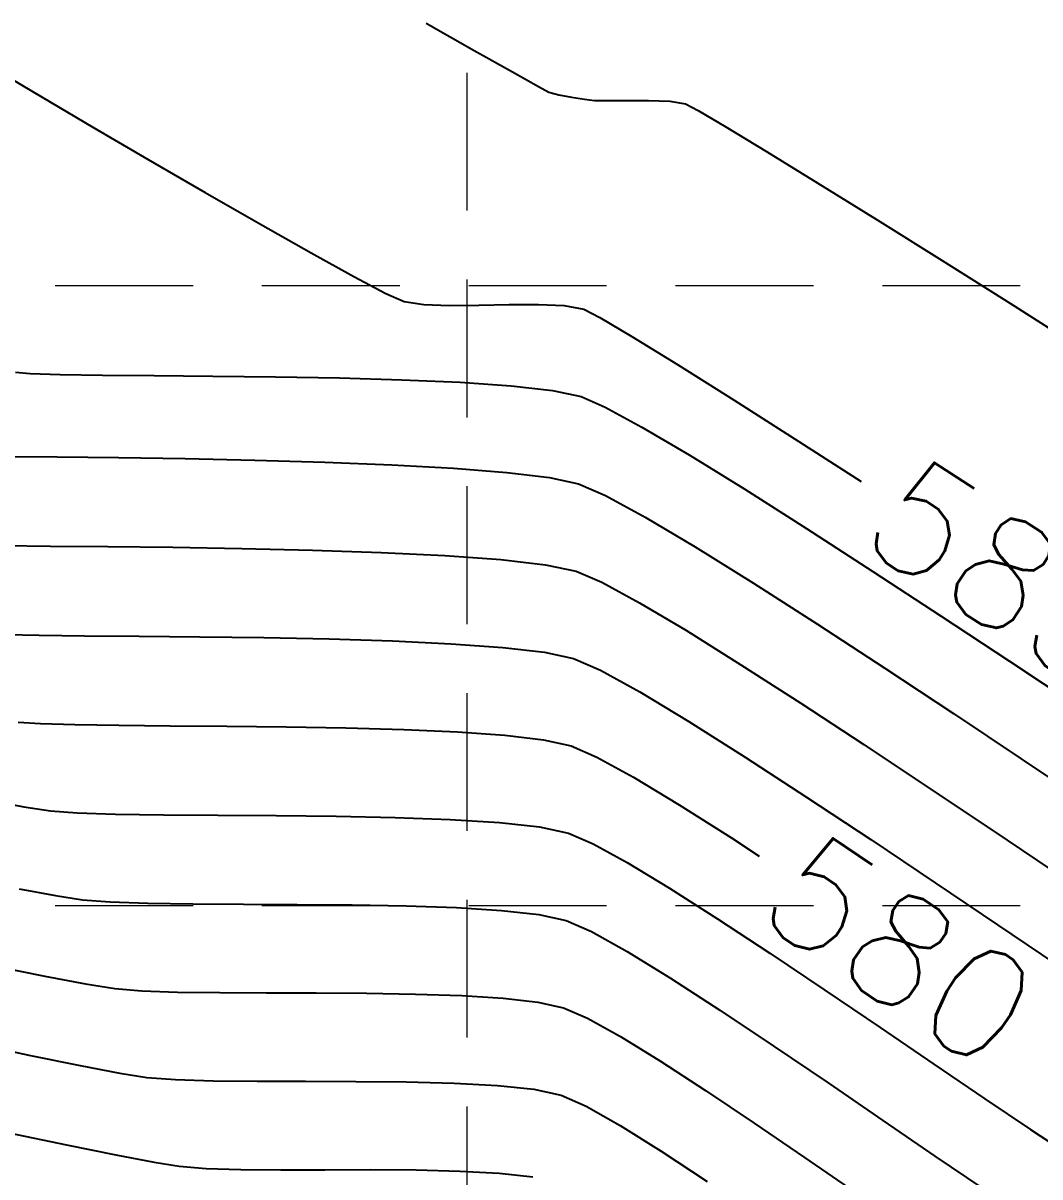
# Model space of a CAD drawing. Header units: inches. Extents: x 2547543 to 2548696, y 7125653 to 7126375.
# Drawn here: x 2547620.65 to 2547650.15, y 7125934.5 to 7125967.99 of the extents above; entities that cross this region are included whole.
import ezdxf

# ---------------------------------------------------------------- set-up
doc = ezdxf.new("R2010")
doc.units = ezdxf.units.IN
doc.header["$MEASUREMENT"] = 0
doc.linetypes.add('HIDDEN', pattern=[0.375, 0.25, -0.125])
for name, color, linetype in [('GRID', 254, 'HIDDEN'), ('V-TOPO-MAJR-E', 6, 'Continuous'), ('V-TOPO-MINR-E', 14, 'Continuous')]:
    doc.layers.add(name, color=color, linetype=linetype)
doc.styles.add('L100', font='simplex', dxfattribs={"height": 4})

msp = doc.modelspace()

# ---------------------------------------------------------------- linework, layer by layer
at = {"layer": 'GRID', "color": 252, "linetype": 'HIDDEN', "lineweight": 0, "ltscale": 16}
for p, q in [((2547633.523132142, 7126356.547205457), (2547633.523132142, 7125726.296813901)), ((2547561.583313602, 7125960.37631347), (2548677.583313586, 7125960.37631347)), ((2547561.583313602, 7125942.37631347), (2548677.583313586, 7125942.37631347))]:
    msp.add_line(p, q, dxfattribs=at)
at = {"layer": 'V-TOPO-MAJR-E', "color": 35}
for points, elevation in [([(2547619.954647915, 7125966.572938951), (2547621.205876072, 7125965.836739733)], 585), ([(2547621.205876072, 7125965.836739733), (2547622.679340416, 7125964.971420963)], 585), ([(2547622.679340416, 7125964.971420963), (2547624.285658421, 7125964.031922165)], 585), ([(2547629.007909175, 7125961.317740806), (2547630.251816593, 7125960.630917102)], 585), ([(2547631.181665055, 7125960.144610974), (2547631.708072039, 7125959.913761943)], 585), ([(2547631.708072039, 7125959.913761943), (2547632.281133901, 7125959.821086388)], 585), ([(2547632.281133901, 7125959.821086388), (2547633.027145987, 7125959.792178146)], 585), ([(2547633.027145987, 7125959.792178146), (2547633.876553512, 7125959.800908967)], 585), ([(2547634.759801692, 7125959.821150602), (2547635.607335745, 7125959.826774801)], 585), ([(2547636.349600886, 7125959.791653316), (2547636.917042333, 7125959.689657895)], 585), ([(2547638.318273226, 7125958.897265411), (2547639.640260458, 7125958.08070723)], 585), ([(2547620.511754184, 7125947.705589998), (2547621.157483777, 7125947.658767592)], 580), ([(2547621.157483777, 7125947.658767592), (2547622.152402811, 7125947.628924245)], 580), ([(2547622.152402811, 7125947.628924245), (2547623.429444273, 7125947.610383339)], 580), ([(2547623.429444273, 7125947.610383339), (2547624.921541157, 7125947.597468258)], 580), ([(2547624.921541157, 7125947.597468258), (2547626.56162645, 7125947.584502389)], 580), ([(2547626.56162645, 7125947.584502389), (2547628.282633143, 7125947.565809112)], 580), ([(2547630.017494226, 7125947.535711814), (2547631.69914269, 7125947.488533879)], 580), ([(2547620.243507039, 7125935.785889545), (2547621.913394262, 7125935.435158214)], 575), ([(2547621.913394262, 7125935.435158214), (2547623.340914315, 7125935.144992286)], 575), ([(2547623.340914315, 7125935.144992286), (2547624.452973996, 7125934.932560822)], 575), ([(2547624.452973996, 7125934.932560822), (2547625.176480105, 7125934.815032875)], 575), ([(2547625.961378019, 7125934.751368623), (2547626.96604706, 7125934.72042024)], 575), ([(2547626.96604706, 7125934.72042024), (2547628.134423377, 7125934.71127693)], 575), ([(2547628.134423377, 7125934.71127693), (2547629.410443122, 7125934.713027897)], 575), ([(2547632.061157492, 7125934.705569484), (2547633.323724418, 7125934.674538512)], 575), ([(2547633.323724418, 7125934.674538512), (2547634.469679371, 7125934.610758635)], 575)]:
    msp.add_lwpolyline(points, dxfattribs=dict(at, elevation=elevation))
at = {"layer": 'V-TOPO-MAJR-E', "color": 35, "extrusion": (0.5024479415043303, 0.8646074635798962, 0), "elevation": 7441210.26525731}
msp.add_lwpolyline([(1377730.987295519, 585.0000000000009), (1377729.07915892, 585.0000000000009)], dxfattribs=at)
at = {"layer": 'V-TOPO-MAJR-E', "color": 35, "extrusion": (-0.4988002791889612, -0.8667169558056508, 0), "elevation": -7446949.549842813}
msp.add_lwpolyline([(-1346361.775091202, 585), (-1346359.924570397, 585)], dxfattribs=at)
at = {"layer": 'V-TOPO-MAJR-E', "color": 35, "extrusion": (-0.4931041522405274, -0.8699702840000633, 0), "elevation": -7455621.033536863}
msp.add_lwpolyline([(-1297481.271030901, 585), (-1297479.582945828, 585)], dxfattribs=at)
at = {"layer": 'V-TOPO-MAJR-E', "color": 35, "extrusion": (-0.4634405502553404, -0.8861280135392557, 0), "elevation": -7495188.504182549}
msp.add_lwpolyline([(-1044932.581615364, 585), (-1044931.532276613, 585)], dxfattribs=at)
at = {"layer": 'V-TOPO-MAJR-E', "color": 35, "extrusion": (0.02291125189065829, -0.9997375028160157, 0), "elevation": -7065719.775057155}
msp.add_lwpolyline([(2710229.789796424, 585.0000000000009), (2710230.673276516, 585.0000000000009)], dxfattribs=at)
at = {"layer": 'V-TOPO-MAJR-E', "color": 35, "extrusion": (-0.04726375177277752, -0.9988824444189423, 0), "elevation": -7238406.987552607}
msp.add_lwpolyline([(2207988.886548798, 585.0000000000005), (2207989.629644389, 585.0000000000005)], dxfattribs=at)
at = {"layer": 'V-TOPO-MAJR-E', "color": 35, "extrusion": (0.4552368455113697, 0.8903703805096267, 0), "elevation": 7504521.633999626}
msp.add_lwpolyline([(975658.9591336851, 585), (975658.4322738606, 585)], dxfattribs=at)
at = {"layer": 'V-TOPO-MAJR-E', "color": 35, "extrusion": (-0.5099204388484003, -0.8602215679955105, 0), "elevation": -7428996.385358101}
msp.add_lwpolyline([(-1442139.742872315, 585.0000000000005), (-1442138.659278802, 585.0000000000005)], dxfattribs=at)
at = {"layer": 'V-TOPO-MAJR-E', "color": 35, "extrusion": (-0.5328597102690577, -0.8462035979431759, 0), "elevation": -7387545.887265864}
msp.add_lwpolyline([(-1641314.128424048, 585), (-1641312.191927269, 585)], dxfattribs=at)
at = {"layer": 'V-TOPO-MAJR-E', "color": 35, "extrusion": (-0.5371191956190254, -0.8435063542721958, 0), "elevation": -7379177.085420817}
msp.add_lwpolyline([(-1678536.710896767, 585), (-1678534.479520047, 585)], dxfattribs=at)
at = {"layer": 'V-TOPO-MAJR-E', "color": 35, "extrusion": (-0.5398825454298558, -0.8417403620714524, 0), "elevation": -7373632.732213647}
msp.add_lwpolyline([(-1702725.10622379, 585.0000000000009), (-1702722.954681962, 585.0000000000009)], dxfattribs=at)
at = {"layer": 'V-TOPO-MAJR-E', "color": 35, "extrusion": (-0.01734592493794222, -0.9998495481261406, 0), "elevation": -7169066.422605147}
msp.add_lwpolyline([(2423638.835595888, 580.0000000000009), (2423640.570718023, 580.0000000000009)], dxfattribs=at)
at = {"layer": 'V-TOPO-MAJR-E', "color": 35, "extrusion": (-0.04474608460748704, -0.9989983923472048, 0), "elevation": -7232806.628554502}
msp.add_lwpolyline([(2226221.722505879, 580), (2226223.285440159, 580)], dxfattribs=at)
at = {"layer": 'V-TOPO-MAJR-E', "color": 35, "extrusion": (-0.07140927789847745, -0.9974470988629012, 0), "elevation": -7289680.230814116}
msp.add_lwpolyline([(2032270.645159202, 580), (2032272.022698116, 580)], dxfattribs=at)
at = {"layer": 'V-TOPO-MAJR-E', "color": 35, "extrusion": (-0.1175069052867402, -0.9930720654665165, 0), "elevation": -7375943.885411401}
msp.add_lwpolyline([(1692636.771733909, 580.0000000000009), (1692637.89915314, 580.0000000000009)], dxfattribs=at)
at = {"layer": 'V-TOPO-MAJR-E', "color": 35, "extrusion": (-0.2109799608029198, -0.9774903867249021, 0), "elevation": -7503044.963884113}
msp.add_lwpolyline([(986857.4001955171, 580.0000000000009), (986858.2167026622, 580.0000000000009)], dxfattribs=at)
at = {"layer": 'V-TOPO-MAJR-E', "color": 35, "extrusion": (-0.399385836625237, -0.916782936961176, 0), "elevation": -7550436.589330083}
msp.add_lwpolyline([(-510372.5898260963, 580), (-510371.7750591068, 580)], dxfattribs=at)
at = {"layer": 'V-TOPO-MAJR-E', "color": 35, "extrusion": (-0.4822077669265008, -0.8760568871458961, 0), "elevation": -7471225.168279087}
msp.add_lwpolyline([(-1204311.638715082, 580.0000000000005), (-1204310.423358332, 580.0000000000005)], dxfattribs=at)
at = {"layer": 'V-TOPO-MAJR-E', "color": 35, "extrusion": (-0.5173498626962739, -0.8557739886022165, 0), "elevation": -7416219.677796368}
msp.add_lwpolyline([(-1506404.594258246, 580), (-1506403.050174864, 580)], dxfattribs=at)
at = {"layer": 'V-TOPO-MAJR-E', "color": 35, "extrusion": (0.5362415305715238, 0.8440645833645135, 0), "elevation": 7380908.259317476}
msp.add_lwpolyline([(1670855.387653064, 580.0000000000009), (1670853.590446153, 580.0000000000009)], dxfattribs=at)
at = {"layer": 'V-TOPO-MAJR-E', "color": 35, "extrusion": (0.547598811228106, 0.8367410244164947, 0), "elevation": 7357655.262019344}
msp.add_lwpolyline([(1770442.740798688, 580.0000000000005), (1770441.773777603, 580.0000000000005)], dxfattribs=at)
at = {"layer": 'V-TOPO-MAJR-E', "color": 35, "extrusion": (-0.08084599607634839, -0.996726604901476, 0), "elevation": -7308574.109958665}
msp.add_lwpolyline([(1963182.494618077, 575), (1963183.28209371, 575)], dxfattribs=at)
at = {"layer": 'V-TOPO-MAJR-E', "color": 35, "extrusion": (0.001306455156461389, -0.9999991465870979, 0), "elevation": -7122600.26808325}
msp.add_lwpolyline([(2556936.950413756, 575.0000000000005), (2556938.278014211, 575.0000000000005)], dxfattribs=at)
at = {"layer": 'V-TOPO-MAJR-E', "color": 35, "extrusion": (-0.006947726589104509, -0.9999758642563544, 0), "elevation": -7143462.96684676}
msp.add_lwpolyline([(2498060.20299007, 575.0000000000005), (2498061.526137054, 575.0000000000005)], dxfattribs=at)
at = {"layer": 'V-TOPO-MAJR-E', "color": 35, "extrusion": (-0.1097227699755411, -0.9939622295383737, 0), "elevation": -7362443.364152706}
msp.add_lwpolyline([(1750375.153374303, 575), (1750376.132565565, 575)], dxfattribs=at)
at = {"layer": 'V-TOPO-MINR-E', "color": 35}
for points, elevation in [([(2547632.345590452, 7125967.989829793), (2547633.742421072, 7125967.197350598)], 586), ([(2547635.601780937, 7125966.152066956), (2547635.910894768, 7125965.987434837)], 586), ([(2547635.910894768, 7125965.987434837), (2547636.192983809, 7125965.911625005)], 586), ([(2547636.5658096, 7125965.840662467), (2547636.94228011, 7125965.782536097)], 586), ([(2547637.235303308, 7125965.745234763), (2547637.571785547, 7125965.739022312)], 586), ([(2547637.571785547, 7125965.739022312), (2547638.136967857, 7125965.746024238)], 586), ([(2547638.79789891, 7125965.746557403), (2547639.421627375, 7125965.720938674)], 586), ([(2547640.237003866, 7125965.456854669), (2547641.04406838, 7125964.979979764)], 586), ([(2547647.321437316, 7125961.097672332), (2547649.302178564, 7125959.850303237)], 586), ([(2547620.434909451, 7125957.860790422), (2547620.863065899, 7125957.817946679)], 584), ([(2547620.863065899, 7125957.817946679), (2547621.730186884, 7125957.790377878)], 584), ([(2547621.730186884, 7125957.790377878), (2547622.955816231, 7125957.772629523)], 584), ([(2547626.160775314, 7125957.744776181), (2547627.979192701, 7125957.723762207)], 584), ([(2547633.332722157, 7125957.566917143), (2547634.81513716, 7125957.465186097)], 584), ([(2547636.844087895, 7125957.154823003), (2547637.544115365, 7125956.846908801)], 584), ([(2547637.544115365, 7125956.846908801), (2547638.608639881, 7125956.26603731)], 584), ([(2547638.608639881, 7125956.26603731), (2547639.977267257, 7125955.455467907)], 584), ([(2547620.098954233, 7125955.415315332), (2547621.638616676, 7125955.402014751)], 583), ([(2547621.638616676, 7125955.402014751), (2547623.418201986, 7125955.38148481)], 583), ([(2547623.418201986, 7125955.38148481), (2547625.358368712, 7125955.350917174)], 583), ([(2547627.379775401, 7125955.307503509), (2547629.403080601, 7125955.248435478)], 583), ([(2547631.348942861, 7125955.170904747), (2547633.138020729, 7125955.07210298)], 583), ([(2547633.138020729, 7125955.07210298), (2547634.690972752, 7125954.949221842)], 583), ([(2547635.928457479, 7125954.799452998), (2547636.771133458, 7125954.619988113)], 583), ([(2547621.447546446, 7125952.811896686), (2547623.112764112, 7125952.796711447)], 582), ([(2547623.112764112, 7125952.796711447), (2547624.994336231, 7125952.775120552)], 582), ([(2547624.994336231, 7125952.775120552), (2547627.002678436, 7125952.742844565)], 582), ([(2547631.041335644, 7125952.629119564), (2547632.892481917, 7125952.539111677)], 582), ([(2547634.512060814, 7125952.421300949), (2547635.81048797, 7125952.271407943)], 582), ([(2547635.81048797, 7125952.271407943), (2547636.698179021, 7125952.085153222)], 582), ([(2547639.897816325, 7125950.356976214), (2547641.478864262, 7125949.369408048)], 582), ([(2547621.120258463, 7125950.22696419), (2547622.438339959, 7125950.211189044)], 581), ([(2547624.016907062, 7125950.197167334), (2547625.777645597, 7125950.179917403)], 581), ([(2547625.777645597, 7125950.179917403), (2547627.642241387, 7125950.154457589)], 581), ([(2547627.642241387, 7125950.154457589), (2547629.532380254, 7125950.115806235)], 581), ([(2547631.369748023, 7125950.058981685), (2547633.076030517, 7125949.979002277)], 581), ([(2547633.076030517, 7125949.979002277), (2547634.572913559, 7125949.870886355)], 581), ([(2547634.572913559, 7125949.870886355), (2547635.782082974, 7125949.729652259)], 581), ([(2547641.478864262, 7125949.369408048), (2547643.215982959, 7125948.251896916)], 582), ([(2547649.268150466, 7125949.471230356), (2547651.193117061, 7125948.190920374)], 584), ([(2547647.647521017, 7125947.951458954), (2547649.609640204, 7125946.640718234)], 583), ([(2547639.965945721, 7125947.723947915), (2547641.601418542, 7125946.689216239)], 581), ([(2547619.673087056, 7125945.435765304), (2547620.672360559, 7125945.248023439)], 579), ([(2547620.672360559, 7125945.248023439), (2547621.444699368, 7125945.127478573)], 579), ([(2547621.444699368, 7125945.127478573), (2547622.219979124, 7125945.068321127)], 579), ([(2547622.219979124, 7125945.068321127), (2547623.33739308, 7125945.033213225)], 579), ([(2547623.33739308, 7125945.033213225), (2547624.722330072, 7125945.014161998)], 579), ([(2547624.722330072, 7125945.014161998), (2547626.300178939, 7125945.003174582)], 579), ([(2547626.300178939, 7125945.003174582), (2547627.996328515, 7125944.992258107)], 579), ([(2547629.736167636, 7125944.973419711), (2547631.44508514, 7125944.938666523)], 579), ([(2547631.44508514, 7125944.938666523), (2547633.048469863, 7125944.88000568)], 579), ([(2547633.048469863, 7125944.88000568), (2547634.471710641, 7125944.789444314)], 579), ([(2547648.756681648, 7125944.574575417), (2547650.511001426, 7125943.392162113)], 582), ([(2547647.115252533, 7125943.039939929), (2547648.927506708, 7125941.816283429)], 581), ([(2547620.543380572, 7125942.86772646), (2547621.589443671, 7125942.672346713)], 578), ([(2547623.17979867, 7125942.484462224), (2547624.267779011, 7125942.446788347)], 578), ([(2547625.577855751, 7125942.427937598), (2547627.046299068, 7125942.419502054)], 578), ([(2547630.203366139, 7125942.400244902), (2547631.764530245, 7125942.372607451)], 578), ([(2547631.764530245, 7125942.372607451), (2547633.229141635, 7125942.321753521)], 578), ([(2547636.40636127, 7125941.945813658), (2547637.146650361, 7125941.622025635)], 578), ([(2547640.802112823, 7125941.994030332), (2547642.322661993, 7125940.992954379)], 579), ([(2547637.146650361, 7125941.622025635), (2547638.177298523, 7125941.046856358)], 578), ([(2547625.134444897, 7125939.86844042), (2547626.358057205, 7125939.851224093)], 577), ([(2547643.911639097, 7125939.926929587), (2547645.515288123, 7125938.839365816)], 579), ([(2547627.715782742, 7125939.845457472), (2547629.152364067, 7125939.842632174)], 577), ([(2547629.152364067, 7125939.842632174), (2547630.612543739, 7125939.834239817)], 577), ([(2547633.382668355, 7125939.766720398), (2547634.582098415, 7125939.69057657)], 577), ([(2547635.584097055, 7125939.574832154), (2547636.333406833, 7125939.410978767)], 577), ([(2547645.515288123, 7125938.839365816), (2547647.079853063, 7125937.773672925)], 579), ([(2547622.310290058, 7125937.737887886), (2547623.461573048, 7125937.518858752)], 576), ([(2547623.461573048, 7125937.518858752), (2547624.243534921, 7125937.393144299)], 576), ([(2547625.077891496, 7125937.32601649), (2547626.166507436, 7125937.292004926)], 576), ([(2547626.166507436, 7125937.292004926), (2547627.444646744, 7125937.279976661)], 576), ([(2547627.444646744, 7125937.279976661), (2547628.847573422, 7125937.278798752)], 576), ([(2547630.310551473, 7125937.277338253), (2547631.768844898, 7125937.264462222)], 576), ([(2547631.768844898, 7125937.264462222), (2547633.157717702, 7125937.229037713)], 576), ([(2547633.157717702, 7125937.229037713), (2547634.412433884, 7125937.159931782)], 576), ([(2547644.007204716, 7125937.229659745), (2547645.592440365, 7125936.145553974)], 578), ([(2547635.468257447, 7125937.046011483), (2547636.260452395, 7125936.876143876)], 576), ([(2547639.166233755, 7125935.249418648), (2547640.498611571, 7125934.366552626)], 576), ([(2547643.323167231, 7125935.065653775), (2547644.776027431, 7125934.066771279)], 577)]:
    msp.add_lwpolyline(points, dxfattribs=dict(at, elevation=elevation))
at = {"layer": 'V-TOPO-MINR-E', "color": 35, "extrusion": (0.4916685094275722, 0.870782450924035, 0), "elevation": 7457758.466016785}
msp.add_lwpolyline([(1285178.915868951, 586), (1285177.640043901, 586)], dxfattribs=at)
at = {"layer": 'V-TOPO-MINR-E', "color": 35, "extrusion": (0.48762628600118, 0.8730524641742303, 0), "elevation": 7463636.395265039}
msp.add_lwpolyline([(1250589.726164839, 586.0000000000009), (1250588.868949685, 586.0000000000009)], dxfattribs=at)
at = {"layer": 'V-TOPO-MINR-E', "color": 35, "extrusion": (-0.1869801463190008, -0.9823636927749952, 0), "elevation": -7476647.575664372}
msp.add_lwpolyline([(1170291.149566949, 586.0000000000009), (1170291.529086056, 586.0000000000009)], dxfattribs=at)
at = {"layer": 'V-TOPO-MINR-E', "color": 35, "extrusion": (-0.126279171809489, -0.9919947433162687, 0), "elevation": -7390634.080469804}
msp.add_lwpolyline([(1627381.397258786, 586.0000000000009), (1627381.69264664, 586.0000000000009)], dxfattribs=at)
at = {"layer": 'V-TOPO-MINR-E', "color": 35, "extrusion": (0.0008066881332468057, -0.999999674627075, 0), "elevation": -7123908.277975023}
msp.add_lwpolyline([(2553385.740040626, 586.0000000000009), (2553386.400971892, 586.0000000000009)], dxfattribs=at)
at = {"layer": 'V-TOPO-MINR-E', "color": 35, "extrusion": (-0.1556156354720732, -0.9878176825693206, 0), "elevation": -7435607.472076311}
msp.add_lwpolyline([(1407691.585478117, 586.0000000000009), (1407692.044646398, 586.0000000000009)], dxfattribs=at)
at = {"layer": 'V-TOPO-MINR-E', "color": 35, "extrusion": (0.4699597970495553, 0.8826878208954404, 0), "elevation": 7487291.409624852}
msp.add_lwpolyline([(1100146.680545713, 586.0000000000009), (1100146.270659077, 586.0000000000009)], dxfattribs=at)
at = {"layer": 'V-TOPO-MINR-E', "color": 35, "extrusion": (0.5189796584514532, 0.8547865898068436, 0), "elevation": 7413353.183227411}
msp.add_lwpolyline([(1520541.471335758, 586.0000000000009), (1520540.088357412, 586.0000000000009)], dxfattribs=at)
at = {"layer": 'V-TOPO-MINR-E', "color": 35, "extrusion": (0.5241402384254341, 0.8516319689063635, 0), "elevation": 7404020.778883165}
msp.add_lwpolyline([(1565351.042238222, 586.0000000000009), (1565349.296105519, 586.0000000000009)], dxfattribs=at)
at = {"layer": 'V-TOPO-MINR-E', "color": 35, "extrusion": (-0.5275819503780476, -0.849504141034813, 0), "elevation": -7397626.21128072}
msp.add_lwpolyline([(-1595295.756630758, 586), (-1595293.729803936, 586)], dxfattribs=at)
at = {"layer": 'V-TOPO-MINR-E', "color": 35, "extrusion": (-0.5303417246336747, -0.8477839672419972, 0), "elevation": -7392399.244006218}
msp.add_lwpolyline([(-1619342.169955332, 586.0000000000009), (-1619339.944910443, 586.0000000000009)], dxfattribs=at)
at = {"layer": 'V-TOPO-MINR-E', "color": 35, "extrusion": (-0.5355092185339368, -0.8445293818838823, 0), "elevation": -7382372.154614128}
msp.add_lwpolyline([(-1664452.50031433, 586), (-1664450.12627097, 586)], dxfattribs=at)
at = {"layer": 'V-TOPO-MINR-E', "color": 35, "extrusion": (-0.008899405267163738, -0.9999603995088461, 0), "elevation": -7148347.910353526}
msp.add_lwpolyline([(2484105.282560582, 584.0000000000009), (2484106.786301664, 584.0000000000009)], dxfattribs=at)
at = {"layer": 'V-TOPO-MINR-E', "color": 35, "extrusion": (-0.008505618033640153, -0.9999638265766747, 0), "elevation": -7147369.109506147}
msp.add_lwpolyline([(2486921.628375709, 584.0000000000009), (2486923.329714799, 584.0000000000009)], dxfattribs=at)
at = {"layer": 'V-TOPO-MINR-E', "color": 35, "extrusion": (-0.01779217255084052, -0.9998417067695873, 0), "elevation": -7170157.569495476}
msp.add_lwpolyline([(2420438.437518815, 584.0000000000009), (2420440.292913562, 584.0000000000009)], dxfattribs=at)
at = {"layer": 'V-TOPO-MINR-E', "color": 35, "extrusion": (-0.02784914371908479, -0.9996121373783503, 0), "elevation": -7194143.107517281}
msp.add_lwpolyline([(2348189.884041397, 584.0000000000009), (2348191.69607276, 584.0000000000009)], dxfattribs=at)
at = {"layer": 'V-TOPO-MINR-E', "color": 35, "extrusion": (-0.04344778686243775, -0.999055699056242, 0), "elevation": -7229917.548505282}
msp.add_lwpolyline([(2235618.825909032, 584.0000000000009), (2235620.514603528, 584.0000000000009)], dxfattribs=at)
at = {"layer": 'V-TOPO-MINR-E', "color": 35, "extrusion": (-0.1124940135161609, -0.9936524024642751, 0), "elevation": -7367318.420468687}
msp.add_lwpolyline([(1729835.899258436, 584.0000000000005), (1729837.104180769, 584.0000000000005)], dxfattribs=at)
at = {"layer": 'V-TOPO-MINR-E', "color": 35, "extrusion": (-0.2057025321359651, -0.9786145657371201, 0), "elevation": -7497620.816320198}
msp.add_lwpolyline([(1027326.243342271, 584), (1027327.093193474, 584)], dxfattribs=at)
at = {"layer": 'V-TOPO-MINR-E', "color": 35, "extrusion": (-0.02147200578347292, -0.9997694499071447, 0), "elevation": -7179015.087678355}
msp.add_lwpolyline([(2394029.448598116, 583.0000000000009), (2394031.470470947, 583.0000000000009)], dxfattribs=at)
at = {"layer": 'V-TOPO-MINR-E', "color": 35, "extrusion": (-0.5259331990708865, -0.8505258785687025, 0), "elevation": -7400697.967728331}
msp.add_lwpolyline([(-1580942.819188889, 584), (-1580940.923495779, 584)], dxfattribs=at)
at = {"layer": 'V-TOPO-MINR-E', "color": 35, "extrusion": (-0.03981230525334761, -0.9992071758901726, 0), "elevation": -7221732.618776817}
msp.add_lwpolyline([(2261908.875494527, 583), (2261910.822900738, 583)], dxfattribs=at)
at = {"layer": 'V-TOPO-MINR-E', "color": 35, "extrusion": (-0.1201500726468933, -0.9927557403726993, 0), "elevation": -7380431.174675353}
msp.add_lwpolyline([(1672994.959008335, 583), (1672996.205523139, 583)], dxfattribs=at)
at = {"layer": 'V-TOPO-MINR-E', "color": 35, "extrusion": (-0.3996607126469048, -0.9166631413810463, 0), "elevation": -7550290.274813741}
msp.add_lwpolyline([(-512639.3759888913, 583), (-512638.5238474254, 583)], dxfattribs=at)
at = {"layer": 'V-TOPO-MINR-E', "color": 35, "extrusion": (-0.4784184370484003, -0.878131994117152, 0), "elevation": -7476365.217293411}
msp.add_lwpolyline([(-1172025.864784856, 583), (-1172024.55550858, 583)], dxfattribs=at)
at = {"layer": 'V-TOPO-MINR-E', "color": 35, "extrusion": (-0.5360388028668246, -0.8441933438621165, 0), "elevation": -7381318.070321167}
msp.add_lwpolyline([(-1669086.024706978, 584.0000000000009), (-1669083.897646223, 584.0000000000009)], dxfattribs=at)
at = {"layer": 'V-TOPO-MINR-E', "color": 35, "extrusion": (0.5110584064146656, 0.8595459878522512, 0), "elevation": 7427077.047243498}
msp.add_lwpolyline([(1451965.893324849, 583), (1451964.204430609, 583)], dxfattribs=at)
at = {"layer": 'V-TOPO-MINR-E', "color": 35, "extrusion": (-0.5428435237189151, -0.8398338578292922, 0), "elevation": -7367588.578426925}
msp.add_lwpolyline([(-1728680.436536728, 584.0000000000009), (-1728678.152071995, 584.0000000000009)], dxfattribs=at)
at = {"layer": 'V-TOPO-MINR-E', "color": 35, "extrusion": (-0.009606873001002261, -0.9999538529307953, 0), "elevation": -7150098.645760334}
msp.add_lwpolyline([(2479044.399266595, 582), (2479045.758608173, 582)], dxfattribs=at)
at = {"layer": 'V-TOPO-MINR-E', "color": 35, "extrusion": (-0.02308837949455918, -0.9997334278357983, 0), "elevation": -7182873.741248334}
msp.add_lwpolyline([(2382421.175047664, 582.0000000000009), (2382423.221121016, 582.0000000000009)], dxfattribs=at)
at = {"layer": 'V-TOPO-MINR-E', "color": 35, "extrusion": (-0.03333829193366262, -0.9994441246467689, 0), "elevation": -7206925.155080056}
msp.add_lwpolyline([(2308645.792737772, 582.0000000000009), (2308647.786975601, 582.0000000000009)], dxfattribs=at)
at = {"layer": 'V-TOPO-MINR-E', "color": 35, "extrusion": (-0.5286973248036496, -0.8488104256814145, 0), "elevation": -7395513.554795824}
msp.add_lwpolyline([(-1605008.653394211, 583.0000000000005), (-1605006.665881729, 583.0000000000005)], dxfattribs=at)
at = {"layer": 'V-TOPO-MINR-E', "color": 35, "extrusion": (-0.07254989033935763, -0.9973647845255753, 0), "elevation": -7292004.605685099}
msp.add_lwpolyline([(2023932.255584477, 582), (2023933.87944259, 582)], dxfattribs=at)
at = {"layer": 'V-TOPO-MINR-E', "color": 35, "extrusion": (-0.3980510067949498, -0.9173632846312996, 0), "elevation": -7551176.163619344}
msp.add_lwpolyline([(-499384.0323790666, 582.0000000000005), (-499383.2163593932, 582.0000000000005)], dxfattribs=at)
at = {"layer": 'V-TOPO-MINR-E', "color": 35, "extrusion": (-0.5476737507517814, -0.8366919760207312, 0), "elevation": -7357505.384440548}
msp.add_lwpolyline([(-1771102.518869616, 584.0000000000009), (-1771100.151096294, 584.0000000000009)], dxfattribs=at)
at = {"layer": 'V-TOPO-MINR-E', "color": 35, "extrusion": (-0.4778745795118681, -0.8784280768829941, 0), "elevation": -7477087.274414493}
msp.add_lwpolyline([(-1167394.938134985, 582.0000000000009), (-1167393.700945667, 582.0000000000009)], dxfattribs=at)
at = {"layer": 'V-TOPO-MINR-E', "color": 35, "extrusion": (0.5396067201935995, 0.8419172094225814, 0), "elevation": 7374186.060560009}
msp.add_lwpolyline([(1700307.937091385, 583.0000000000005), (1700305.732914404, 583.0000000000005)], dxfattribs=at)
at = {"layer": 'V-TOPO-MINR-E', "color": 35, "extrusion": (-0.511517976434577, -0.8592725759526342, 0), "elevation": -7426297.324564543}
msp.add_lwpolyline([(-1455936.196879613, 582), (-1455934.609177385, 582)], dxfattribs=at)
at = {"layer": 'V-TOPO-MINR-E', "color": 35, "extrusion": (-0.5512047498602858, -0.8343700160788736, 0), "elevation": -7349954.952470332}
msp.add_lwpolyline([(-1802177.411894231, 584), (-1802175.034976529, 584)], dxfattribs=at)
at = {"layer": 'V-TOPO-MINR-E', "color": 35, "extrusion": (-0.02298041000530778, -0.9997359155076846, 0), "elevation": -7182613.751897962}
msp.add_lwpolyline([(2383190.095594862, 581.0000000000009), (2383191.075135255, 581.0000000000009)], dxfattribs=at)
at = {"layer": 'V-TOPO-MINR-E', "color": 35, "extrusion": (0.5468891882195352, 0.8372050022596484, 0), "elevation": 7359160.239097475}
msp.add_lwpolyline([(1764205.264822092, 583.0000000000009), (1764202.926300571, 583.0000000000009)], dxfattribs=at)
at = {"layer": 'V-TOPO-MINR-E', "color": 35, "extrusion": (-0.008882204885801654, -0.9999605524401284, 0), "elevation": -7148297.614310446}
msp.add_lwpolyline([(2484227.791069489, 581.0000000000009), (2484229.369698867, 581.0000000000009)], dxfattribs=at)
at = {"layer": 'V-TOPO-MINR-E', "color": 35, "extrusion": (-0.03091237065108922, -0.9995220984754313, 0), "elevation": -7201297.88176849}
msp.add_lwpolyline([(2326132.005121719, 581.0000000000009), (2326133.843367989, 581.0000000000009)], dxfattribs=at)
at = {"layer": 'V-TOPO-MINR-E', "color": 35, "extrusion": (-0.2080433797154012, -0.9781196001290401, 0), "elevation": -7500049.858495543}
msp.add_lwpolyline([(1009385.827006527, 581.0000000000005), (1009386.689009097, 581.0000000000005)], dxfattribs=at)
at = {"layer": 'V-TOPO-MINR-E', "color": 35, "extrusion": (0.4012146890105809, 0.9159840464342941, 0), "elevation": 7549405.340088674}
msp.add_lwpolyline([(525441.1279186355, 581.0000000000009), (525440.2718169792, 581.0000000000009)], dxfattribs=at)
at = {"layer": 'V-TOPO-MINR-E', "color": 35, "extrusion": (-0.551947823753379, -0.8338786481580571, 0), "elevation": -7348344.419346912}
msp.add_lwpolyline([(-1808724.878065692, 583), (-1808722.48768974, 583)], dxfattribs=at)
at = {"layer": 'V-TOPO-MINR-E', "color": 35, "extrusion": (-0.482641618826999, -0.8758179421409761, 0), "elevation": -7470630.013590839}
msp.add_lwpolyline([(-1208013.107645039, 581.0000000000009), (-1208011.810126581, 581.0000000000009)], dxfattribs=at)
at = {"layer": 'V-TOPO-MINR-E', "color": 35, "extrusion": (0.5165159717298714, 0.8562775548547018, 0), "elevation": 7417685.825712861}
msp.add_lwpolyline([(1499180.550963771, 581), (1499178.892441106, 581)], dxfattribs=at)
at = {"layer": 'V-TOPO-MINR-E', "color": 35, "extrusion": (0.5484654740252405, 0.8361732020354805, 0), "elevation": 7355821.311429059}
msp.add_lwpolyline([(1778065.600303536, 582.0000000000005), (1778063.408794343, 582.0000000000005)], dxfattribs=at)
at = {"layer": 'V-TOPO-MINR-E', "color": 35, "extrusion": (-0.5535197204842164, -0.832836069725054, 0), "elevation": -7344917.50925128}
msp.add_lwpolyline([(-1822581.530045028, 582), (-1822579.288144495, 582)], dxfattribs=at)
at = {"layer": 'V-TOPO-MINR-E', "color": 35, "extrusion": (-0.5456324995918717, -0.8380245672944954, 0), "elevation": -7361794.44584032}
msp.add_lwpolyline([(-1753161.853345251, 581), (-1753159.726508785, 581)], dxfattribs=at)
at = {"layer": 'V-TOPO-MINR-E', "color": 35, "extrusion": (-0.5578275239729646, -0.8299568985785899, 0), "elevation": -7335377.647063316}
msp.add_lwpolyline([(-1860609.801873378, 583.0000000000009), (-1860607.55557712, 583.0000000000009)], dxfattribs=at)
at = {"layer": 'V-TOPO-MINR-E', "color": 35, "extrusion": (-0.5568940312347168, -0.830583552675555, 0), "elevation": -7337462.747198503}
msp.add_lwpolyline([(-1852363.061808758, 582), (-1852360.84519636, 582)], dxfattribs=at)
at = {"layer": 'V-TOPO-MINR-E', "color": 35, "extrusion": (-0.5526409537206699, -0.8334194479796524, 0), "elevation": -7346833.658240995}
msp.add_lwpolyline([(-1814833.790625195, 581.0000000000009), (-1814831.557942838, 581.0000000000009)], dxfattribs=at)
at = {"layer": 'V-TOPO-MINR-E', "color": 35, "extrusion": (-0.01082703099779042, -0.9999413859820849, 0), "elevation": -7153110.559277759}
msp.add_lwpolyline([(2470325.84229577, 579), (2470327.582236876, 579)], dxfattribs=at)
at = {"layer": 'V-TOPO-MINR-E', "color": 35, "extrusion": (-0.1109549375287901, -0.9938254383129778, 0), "elevation": -7364617.827418421}
msp.add_lwpolyline([(1741245.186562678, 579), (1741246.36230806, 579)], dxfattribs=at)
at = {"layer": 'V-TOPO-MINR-E', "color": 35, "extrusion": (-0.2078901393998366, -0.978152181380953, 0), "elevation": -7499886.640970992}
msp.add_lwpolyline([(1010561.730309021, 579.0000000000009), (1010562.588170828, 579.0000000000009)], dxfattribs=at)
at = {"layer": 'V-TOPO-MINR-E', "color": 35, "extrusion": (-0.3974206126576583, -0.91763656021042, 0), "elevation": -7551510.431911412}
msp.add_lwpolyline([(-494192.8457179535, 579), (-494192.0727786962, 579)], dxfattribs=at)
at = {"layer": 'V-TOPO-MINR-E', "color": 35, "extrusion": (-0.5570885886621855, -0.8304530717520252, 0), "elevation": -7337026.422493399}
msp.add_lwpolyline([(-1854082.431069784, 581), (-1854080.178405606, 581)], dxfattribs=at)
at = {"layer": 'V-TOPO-MINR-E', "color": 35, "extrusion": (0.4817622992570771, 0.8763019382693015, 0), "elevation": 7471834.240856994}
msp.add_lwpolyline([(1200511.843015794, 579.0000000000009), (1200510.710153642, 579.0000000000009)], dxfattribs=at)
at = {"layer": 'V-TOPO-MINR-E', "color": 35, "extrusion": (-0.5183451510722353, -0.8551715058161735, 0), "elevation": -7414459.840433113}
msp.add_lwpolyline([(-1515030.746434267, 579), (-1515029.316983846, 579)], dxfattribs=at)
at = {"layer": 'V-TOPO-MINR-E', "color": 35, "extrusion": (-0.5380969969041133, -0.8428829230223939, 0), "elevation": -7377212.682023611}
msp.add_lwpolyline([(-1687086.7200313, 579), (-1687085.061004659, 579)], dxfattribs=at)
at = {"layer": 'V-TOPO-MINR-E', "color": 35, "extrusion": (-0.1541605031790627, -0.9880458184009375, 0), "elevation": -7433500.485715455}
msp.add_lwpolyline([(1418627.950323645, 578.0000000000009), (1418628.748060823, 578.0000000000009)], dxfattribs=at)
at = {"layer": 'V-TOPO-MINR-E', "color": 35, "extrusion": (-0.08064971022327884, -0.9967425064884617, 0), "elevation": -7308194.844264366}
msp.add_lwpolyline([(1964618.312605333, 578), (1964619.117381002, 578)], dxfattribs=at)
at = {"layer": 'V-TOPO-MINR-E', "color": 35, "extrusion": (-0.014387552732992, -0.9998964938064118, 0), "elevation": -7161858.946106476}
msp.add_lwpolyline([(2444835.700162928, 578.0000000000009), (2444837.010375283, 578.0000000000009)], dxfattribs=at)
at = {"layer": 'V-TOPO-MINR-E', "color": 35, "extrusion": (-0.004112523891953357, -0.9999915435378632, 0), "elevation": -7136359.336335487}
msp.add_lwpolyline([(2518299.893934526, 578.0000000000009), (2518301.457027815, 578.0000000000009)], dxfattribs=at)
at = {"layer": 'V-TOPO-MINR-E', "color": 35, "extrusion": (-0.00804804460833175, -0.9999676139645636, 0), "elevation": -7146215.060744033}
msp.add_lwpolyline([(2490196.199371896, 578.0000000000009), (2490197.79341052, 578.0000000000009)], dxfattribs=at)
at = {"layer": 'V-TOPO-MINR-E', "color": 35, "extrusion": (-0.06310825877887029, -0.9980066871889683, 0), "elevation": -7272514.786731219}
msp.add_lwpolyline([(2092849.187103652, 578.0000000000009), (2092850.494037629, 578.0000000000009)], dxfattribs=at)
at = {"layer": 'V-TOPO-MINR-E', "color": 35, "extrusion": (-0.1126803250698324, -0.9936312919499651, 0), "elevation": -7367627.480962429}
msp.add_lwpolyline([(1728455.904958246, 578.0000000000005), (1728456.992199052, 578.0000000000005)], dxfattribs=at)
at = {"layer": 'V-TOPO-MINR-E', "color": 35, "extrusion": (-0.2108419861497893, -0.9775201567622082, 0), "elevation": -7502900.607854883}
msp.add_lwpolyline([(987917.3754749533, 578), (987918.1862759313, 578)], dxfattribs=at)
at = {"layer": 'V-TOPO-MINR-E', "color": 35, "extrusion": (-0.5602979090119037, -0.828291164480757, 0), "elevation": -7329797.012009948}
msp.add_lwpolyline([(-1882455.20255141, 581), (-1882453.167846903, 581)], dxfattribs=at)
at = {"layer": 'V-TOPO-MINR-E', "color": 35, "extrusion": (-0.5243749975163411, -0.8514874408819765, 0), "elevation": -7403567.068757}
msp.add_lwpolyline([(-1567383.406865754, 578.0000000000009), (-1567381.92570078, 578.0000000000009)], dxfattribs=at)
at = {"layer": 'V-TOPO-MINR-E', "color": 35, "extrusion": (-0.5571244161595803, -0.8304290366544554, 0), "elevation": -7336942.0556321}
msp.add_lwpolyline([(-1854399.555539011, 579), (-1854397.642097845, 579)], dxfattribs=at)
at = {"layer": 'V-TOPO-MINR-E', "color": 35, "extrusion": (-0.1999833735220374, -0.9797992908319262, 0), "elevation": -7491473.18017734}
msp.add_lwpolyline([(1071086.467085257, 577.0000000000009), (1071087.937966538, 577.0000000000009)], dxfattribs=at)
at = {"layer": 'V-TOPO-MINR-E', "color": 35, "extrusion": (-0.1861964754747601, -0.9825125304650201, 0), "elevation": -7475683.76903609}
msp.add_lwpolyline([(1176244.85781836, 577.0000000000005), (1176246.062874088, 577.0000000000005)], dxfattribs=at)
at = {"layer": 'V-TOPO-MINR-E', "color": 35, "extrusion": (-0.543993852334881, -0.8390892018265136, 0), "elevation": -7365199.726066238}
msp.add_lwpolyline([(-1738770.956092389, 578.0000000000005), (-1738769.249569738, 578.0000000000005)], dxfattribs=at)
at = {"layer": 'V-TOPO-MINR-E', "color": 35, "extrusion": (-0.1570363076401305, -0.9875928301090254, 0), "elevation": -7437596.581352406}
msp.add_lwpolyline([(1396982.357838281, 577), (1396983.213805827, 577)], dxfattribs=at)
at = {"layer": 'V-TOPO-MINR-E', "color": 35, "extrusion": (-0.0828446361361535, -0.9965624748421287, 0), "elevation": -7312501.299508843}
msp.add_lwpolyline([(1948519.887320054, 577), (1948520.679657256, 577)], dxfattribs=at)
at = {"layer": 'V-TOPO-MINR-E', "color": 35, "extrusion": (-0.03592045124042618, -0.9993546523545505, 0), "elevation": -7212853.004345424}
msp.add_lwpolyline([(2290013.020066859, 577.0000000000009), (2290014.054976371, 577.0000000000009)], dxfattribs=at)
at = {"layer": 'V-TOPO-MINR-E', "color": 35, "extrusion": (-0.004247227210977586, -0.9999909804898335, 0), "elevation": -7136695.926728505}
msp.add_lwpolyline([(2517337.89407546, 577.0000000000009), (2517339.251813244, 577.0000000000009)], dxfattribs=at)
at = {"layer": 'V-TOPO-MINR-E', "color": 35, "extrusion": (-0.01572607323803847, -0.9998763376640692, 0), "elevation": -7165122.849470543}
msp.add_lwpolyline([(2435252.514867992, 577), (2435253.943565244, 577)], dxfattribs=at)
at = {"layer": 'V-TOPO-MINR-E', "color": 35, "extrusion": (-0.03356149825602511, -0.9994366542381817, 0), "elevation": -7207427.792083259}
msp.add_lwpolyline([(2307039.626785983, 577), (2307040.969146235, 577)], dxfattribs=at)
at = {"layer": 'V-TOPO-MINR-E', "color": 35, "extrusion": (-0.1147505028815422, -0.9933943436966175, 0), "elevation": -7371210.531596193}
msp.add_lwpolyline([(1713100.620665259, 577.0000000000009), (1713101.62932677, 577.0000000000009)], dxfattribs=at)
at = {"layer": 'V-TOPO-MINR-E', "color": 35, "extrusion": (-0.398440507161005, -0.9171941791427163, 0), "elevation": -7550951.661417823}
msp.add_lwpolyline([(-502585.697335734, 577), (-502584.9348995937, 577)], dxfattribs=at)
at = {"layer": 'V-TOPO-MINR-E', "color": 35, "extrusion": (-0.5552835880905516, -0.8316610708679845, 0), "elevation": -7341029.50765992}
msp.add_lwpolyline([(-1838143.431770722, 578), (-1838141.576637329, 578)], dxfattribs=at)
at = {"layer": 'V-TOPO-MINR-E', "color": 35, "extrusion": (-0.4865220393473021, -0.8736683038941851, 0), "elevation": -7465188.698105043}
msp.add_lwpolyline([(-1241136.701391658, 577), (-1241135.608410967, 577)], dxfattribs=at)
at = {"layer": 'V-TOPO-MINR-E', "color": 35, "extrusion": (-0.5251413777384641, -0.8510150018577509, 0), "elevation": -7402150.752804401}
msp.add_lwpolyline([(-1574047.054423146, 577), (-1574045.693107357, 577)], dxfattribs=at)
at = {"layer": 'V-TOPO-MINR-E', "color": 35, "extrusion": (-0.2065017586317644, -0.9784462293258576, 0), "elevation": -7498435.386841809}
msp.add_lwpolyline([(1021189.603043587, 576), (1021191.296110645, 576)], dxfattribs=at)
at = {"layer": 'V-TOPO-MINR-E', "color": 35, "extrusion": (-0.5616583781092446, -0.8273692442311915, 0), "elevation": -7326686.901228834}
msp.add_lwpolyline([(-1894501.976630871, 578), (-1894500.050107886, 578)], dxfattribs=at)
at = {"layer": 'V-TOPO-MINR-E', "color": 35, "extrusion": (-0.1994459100241963, -0.9799088370734395, 0), "elevation": -7490882.211865205}
msp.add_lwpolyline([(1075197.006066855, 576.0000000000009), (1075198.478469869, 576.0000000000009)], dxfattribs=at)
at = {"layer": 'V-TOPO-MINR-E', "color": 35, "extrusion": (-0.5457058181859153, -0.8379768254540461, 0), "elevation": -7361632.291438506}
msp.add_lwpolyline([(-1753803.186472881, 577), (-1753801.623070807, 577)], dxfattribs=at)
at = {"layer": 'V-TOPO-MINR-E', "color": 35, "extrusion": (0.562171394661758, 0.8270207512656826, 0), "elevation": 7325512.72304244}
msp.add_lwpolyline([(1899041.37455871, 579.0000000000009), (1899039.595008634, 579.0000000000009)], dxfattribs=at)
at = {"layer": 'V-TOPO-MINR-E', "color": 35, "extrusion": (-0.08019544990655979, -0.9967791579955335, 0), "elevation": -7307293.747070404}
msp.add_lwpolyline([(1967950.993110562, 576.0000000000005), (1967951.83016315, 576.0000000000005)], dxfattribs=at)
at = {"layer": 'V-TOPO-MINR-E', "color": 35, "extrusion": (-0.000998304431190586, -0.9999995016940072, 0), "elevation": -7128477.037069063}
msp.add_lwpolyline([(2540513.723312889, 576), (2540515.186291669, 576)], dxfattribs=at)
at = {"layer": 'V-TOPO-MINR-E', "color": 35, "extrusion": (-0.1072744716750129, -0.9942294442063396, 0), "elevation": -7358112.677583207}
msp.add_lwpolyline([(1768502.001894061, 576.0000000000009), (1768503.063845676, 576.0000000000009)], dxfattribs=at)
at = {"layer": 'V-TOPO-MINR-E', "color": 35, "extrusion": (-0.4020174240700348, -0.9156320171029919, 0), "elevation": -7548930.122546704}
msp.add_lwpolyline([(-532053.4590302822, 576.0000000000005), (-532052.6626531244, 576.0000000000005)], dxfattribs=at)
at = {"layer": 'V-TOPO-MINR-E', "color": 35, "extrusion": (-0.5574661160596638, -0.8301996925109968, 0), "elevation": -7336173.942628412}
msp.add_lwpolyline([(-1857418.103426326, 577), (-1857416.405417712, 577)], dxfattribs=at)
at = {"layer": 'V-TOPO-MINR-E', "color": 35, "extrusion": (-0.4928563159984874, -0.8701107123696381, 0), "elevation": -7455972.714246006}
msp.add_lwpolyline([(-1295336.603106784, 576), (-1295335.46788929, 576)], dxfattribs=at)
at = {"layer": 'V-TOPO-MINR-E', "color": 35, "extrusion": (-0.558293626964217, -0.8296434331031252, 0), "elevation": -7334322.598734438}
msp.add_lwpolyline([(-1864725.195990154, 579), (-1864723.598763349, 579)], dxfattribs=at)
at = {"layer": 'V-TOPO-MINR-E', "color": 35, "extrusion": (-0.5320721384492865, -0.8466990253248219, 0), "elevation": -7389050.24938571}
msp.add_lwpolyline([(-1634429.411753805, 576), (-1634428.007679868, 576)], dxfattribs=at)
at = {"layer": 'V-TOPO-MINR-E', "color": 35, "extrusion": (-0.5639404771539783, -0.8258154383561399, 0), "elevation": -7321426.381225334}
msp.add_lwpolyline([(-1914721.798046027, 577.0000000000005), (-1914720.033396616, 577.0000000000005)], dxfattribs=at)
at = {"layer": 'V-TOPO-MINR-E', "color": 35, "extrusion": (-0.5641457997305125, -0.8256751883437099, 0), "elevation": -7320952.229282713}
msp.add_lwpolyline([(-1916539.191290891, 578.0000000000005), (-1916537.354355986, 578.0000000000005)], dxfattribs=at)
at = {"layer": 'V-TOPO-MINR-E', "color": 35, "extrusion": (-0.5494280159270696, -0.8355410554332108, 0), "elevation": -7353762.204446446}
msp.add_lwpolyline([(-1786522.746159865, 579), (-1786521.399994286, 579)], dxfattribs=at)
at = {"layer": 'V-TOPO-MINR-E', "color": 35, "extrusion": (-0.5600775898198856, -0.8284401567895824, 0), "elevation": -7330290.851788905}
msp.add_lwpolyline([(-1880503.390654006, 578), (-1880501.71476513, 578)], dxfattribs=at)

# ---------------------------------------------------------------- texts
at = {"layer": 'V-TOPO-MAJR-E', "color": 35, "char_height": 3.2, "width": 12.03809523809524, "attachment_point": 1, "style": 'L100'}
for s, insert, rotation in [('\\Fsimplex.shx;\\W1.0000000000;\\T1.0000000000;\\o\\l585', (2547646.515864148, 7125955.602052798, 585), 327.0986041434328), ('\\Fsimplex.shx;\\W1.0000000000;\\T1.0000000000;\\o\\l580', (2547643.582974661, 7125944.711713525, 580), 326.0107963369129)]:
    msp.add_mtext(s, dxfattribs=dict(at, insert=insert, rotation=rotation))

doc.saveas('drawing.dxf')
